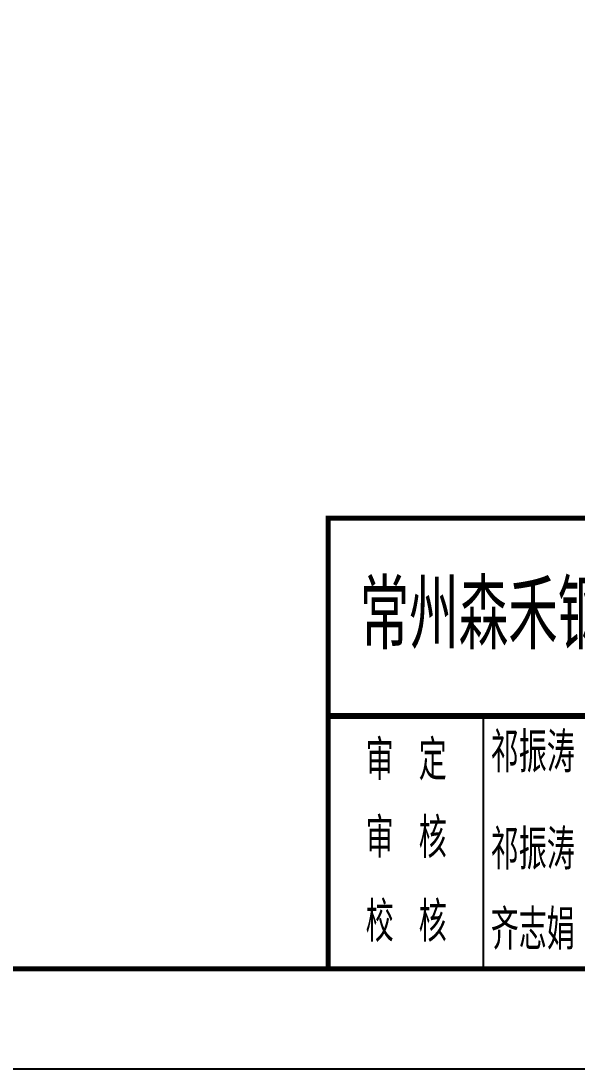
# Model space of a CAD drawing. Extents: x -803796 to -501762, y -1479216 to -846035.
# Drawn here: x -535934 to -527606, y -1407756 to -1392060 of the extents above; entities that cross this region are included whole.
import ezdxf
from ezdxf.enums import TextEntityAlignment as Align

# ---------------------------------------------------------------- set-up
doc = ezdxf.new("R2010")
doc.units = 0
doc.header["$LTSCALE"] = 1500
doc.layers.get('0').update_dxf_attribs({"linetype": 'CONTINUOUS'})
doc.layers.add('BORDER', color=7, linetype='CONTINUOUS')
doc.layers.add('TEXT', color=7, linetype='CONTINUOUS')
doc.styles.add('HZ1', font='TXT', dxfattribs={"bigfont": 'hztxt'})
doc.styles.add('ME', font='')
doc.styles.get('ME').set_extended_font_data('SimSun')

# ---------------------------------------------------------------- blocks, each defined once
blk = doc.blocks.new('A$C5A080358')
at = {"color": 3}
blk.add_line((-12512, 1749, -3), (-12512, 5535, -3), dxfattribs=at)
at = {"color": 3, "elevation": -3}
for points, const_width in [([(-14841, 1749), (13231, 1749), (13231, 8499), (-14841, 8499), (-14841, 1749)], 75), ([(-3599, 5535), (-14841, 5535)], 90), ([(-3599, 4260), (-14841, 4260)], 0.15), ([(-3599, 3060), (-14841, 3060)], 0.15)]:
    blk.add_lwpolyline(points, dxfattribs=dict(at, const_width=const_width))
at = {"color": 0}
for s, height, style, width, p in [('常州森禾钢结构设计有限公司', 906.63, 'ME', 0.6, (-14369, 6635, -3)), ('审 定', 600, 'HZ1', 0.7, (-14278, 4576, -3)), ('审 核', 600, 'HZ1', 0.7, (-14278, 3411, -3)), ('祁振涛', 600, 'HZ1', 0.7, (-12406, 3237, -3)), ('校 核', 600, 'HZ1', 0.7, (-14278, 2155, -3)), ('齐志娟', 600, 'HZ1', 0.7, (-12406, 2037, -3))]:
    blk.add_text(s, height=height, dxfattribs=dict(at, style=style, width=width)).set_placement(p)
at = {"style": 'HZ1', "width": 0.7}
blk.add_text('祁振涛', height=600, dxfattribs=at).set_placement((-12406, 4512, -3), align=Align.BOTTOM_LEFT)

msp = doc.modelspace()

# ---------------------------------------------------------------- linework, layer by layer
at = {"layer": 'BORDER', "elevation": -3.1}
msp.add_lwpolyline([(-590861.8, -1407756.2), (-590861.8, -1344756.2), (-501761.8, -1344756.2), (-501761.8, -1407756.2)], close=True, dxfattribs=at)
at = {"layer": 'BORDER', "const_width": 75, "elevation": -3.1}
msp.add_lwpolyline([(-587111.8, -1406256.2), (-587111.8, -1346256.2), (-503261.8, -1346256.2), (-503261.8, -1406256.2)], close=True, dxfattribs=at)

# ---------------------------------------------------------------- block references
at = {"layer": 'TEXT'}
msp.add_blockref('A$C5A080358', (-516493, -1408005.6), dxfattribs=at)

doc.saveas('drawing.dxf')
